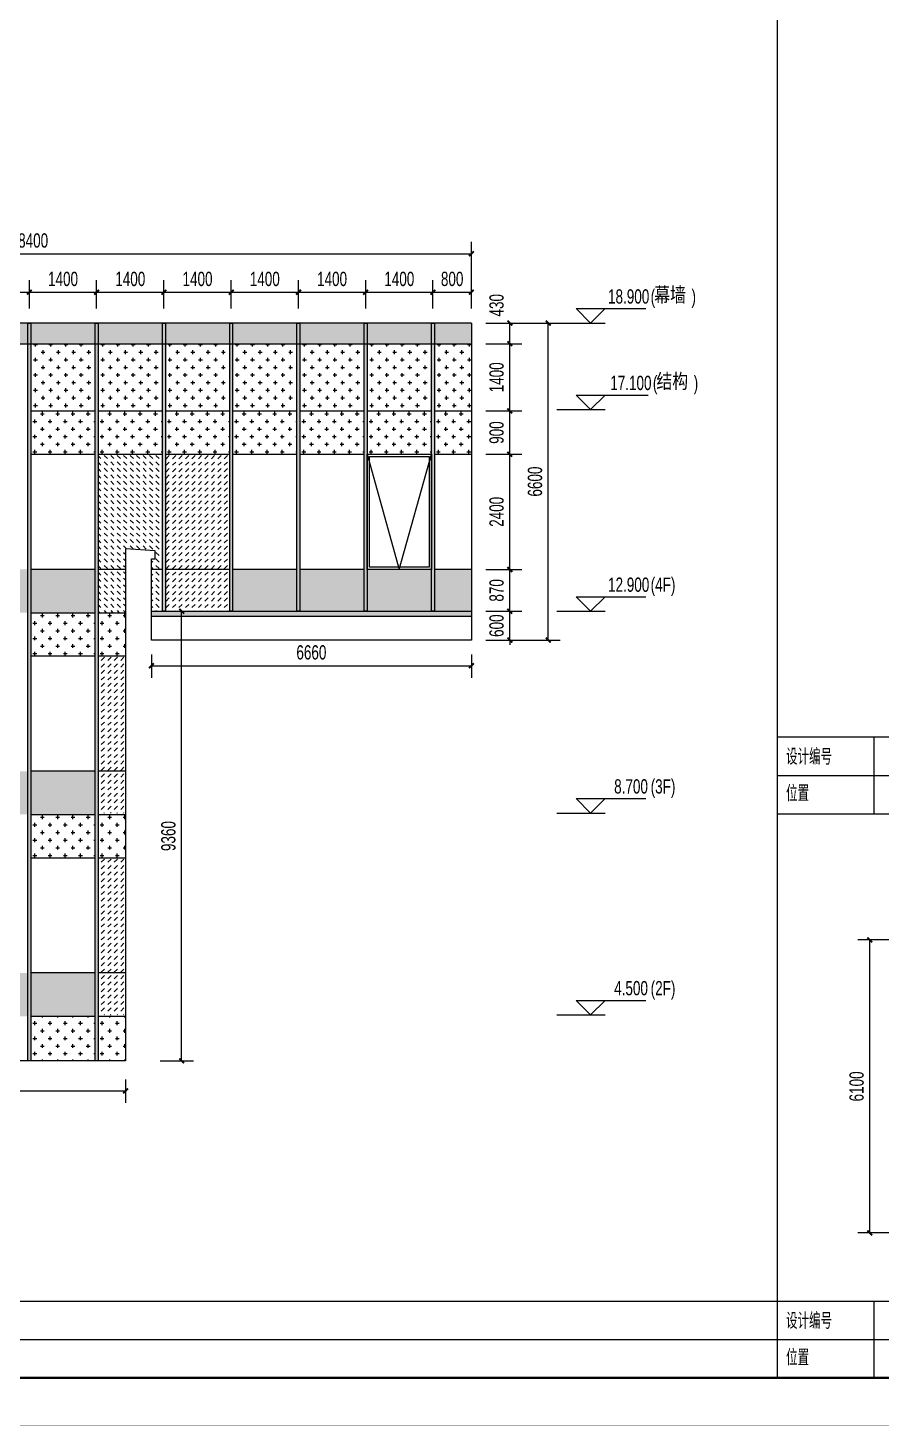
# Model space of a CAD drawing. Extents: x -3 to 440502, y -49243 to 59402.
# Drawn here: x 282907 to 300664, y -2 to 29103 of the extents above; entities that cross this region are included whole.
import ezdxf

# ---------------------------------------------------------------- set-up
doc = ezdxf.new("R2010")
doc.units = 0
doc.header["$LTSCALE"] = 1000
doc.header["$MEASUREMENT"] = 0
for name, color, linetype in [('01-标注_尺寸', 124, 'Continuous'), ('01-标注_标高', 200, 'Continuous'), ('02-TEXT_标注', 130, 'Continuous'), ('05-填充_156', 156, 'Continuous'), ('05-填充_18', 18, 'Continuous'), ('05-填充_天正', 26, 'Continuous'), ('A-0-图名图例', 2, 'Continuous'), ('A-C_窗', 140, 'Continuous'), ('D_铝板', 181, 'Continuous'), ('E-立面', 255, 'Continuous')]:
    doc.layers.add(name, color=color, linetype=linetype)
doc.styles.add('_TCH_DIM', font='ros.shx', dxfattribs={"bigfont": 'jd.shx'})
doc.styles.add('_TCH_DIM_T3', font='ros.shx', dxfattribs={"width": 0.705882, "bigfont": 'jd.shx'})
doc.styles.get("Standard").update_dxf_attribs({"font": 'gbenor.shx', "bigfont": 'gbcbig.shx'})
doc.dimstyles.new('_TCH_ARCH&&100', dxfattribs={"dimtxt": 297.5, "dimasz": 100, "dimexe": 250, "dimexo": 300, "dimgap": 126.25, "dimtad": 1, "dimdec": 0, "dimzin": 0, "dimdsep": 46, "dimtxsty": '_TCH_DIM_T3', "dimblk": 'ARCHTICK', "dimcen": 0.09, "dimclrt": 7, "dimazin": 2, "dimtfac": 1, "dimtdec": 0, "dimtix": 1, "dimtmove": 2, "dimatfit": 3, "dimfxl": 0, "dimtolj": 1, "dimtzin": 0, "dimarcsym": 0})

# ---------------------------------------------------------------- blocks, each defined once
blk = doc.blocks.new('图框-A1')
for points, const_width in [([(0, 0), (841, 0), (841, 594), (0, 594)], 0.05), ([(766, 584), (25, 584), (25, 10), (766, 10)], 0.5)]:
    blk.add_lwpolyline(points, close=True, dxfattribs=dict(const_width=const_width))
blk = doc.blocks.new('A$C2DDF4F07')
at = {"layer": 'A-C_窗'}
for points in [[(0, 2400), (1340, 2400), (1340, 0), (0, 0)], [(50, 2350), (1290, 2350), (1290, 50), (50, 50)]]:
    blk.add_lwpolyline(points, close=True, dxfattribs=at)
blk.add_lwpolyline([(0, 2400), (670, 0), (1340, 2400)], dxfattribs=at)
blk = doc.blocks.new('*U25')
at = {"layer": '05-填充_18'}
h = blk.add_hatch(color=256, dxfattribs=at)
h.dxf.hatch_style = 1
h.paths.add_polyline_path([(60, -15050), (0, -15050), (0, 310), (60, 310)])
blk.add_lwpolyline([(60, -15050), (0, -15050), (0, 310), (60, 310)], close=True)
blk = doc.blocks.new('*U40')
at = {"layer": '05-填充_18'}
h = blk.add_hatch(color=256, dxfattribs=at)
h.dxf.hatch_style = 1
h.paths.add_polyline_path([(60, -5690), (0, -5690), (0, 310), (60, 310)])
blk.add_lwpolyline([(60, -5690), (0, -5690), (0, 310), (60, 310)], close=True)
blk = doc.blocks.new('*U48')
at = {"layer": '05-填充_18'}
h = blk.add_hatch(color=256, dxfattribs=at)
h.dxf.hatch_style = 1
h.paths.add_polyline_path([(60, -5690), (0, -5690), (0, 310), (60, 310)])
blk.add_lwpolyline([(60, -5690), (0, -5690), (0, 310), (60, 310)], close=True)
blk = doc.blocks.new('*U47')
at = {"layer": '05-填充_18'}
h = blk.add_hatch(color=256, dxfattribs=at)
h.dxf.hatch_style = 1
h.paths.add_polyline_path([(60, -5690), (0, -5690), (0, 310), (60, 310)])
blk.add_lwpolyline([(60, -5690), (0, -5690), (0, 310), (60, 310)], close=True)
blk = doc.blocks.new('*U86')
for p, q in [((0, 1600), (28711, 1600)), ((0, 800), (28711, 800)), ((0, 0), (28711, 0))]:
    blk.add_line(p, q)
for points in [[(2000, 1600), (2000, 0)], [(4000, 1600), (4000, 0)]]:
    blk.add_lwpolyline(points)
for s, p in [('设计编号', (176, 1020)), ('位置', (176, 258))]:
    blk.add_text(s, height=332.8).set_placement(p)
blk = doc.blocks.new('*U87')
for p, q in [((0, 1600), (45389, 1600)), ((0, 800), (45389, 800)), ((0, 0), (45389, 0))]:
    blk.add_line(p, q)
blk.add_lwpolyline([(2000, 1600), (2000, 0)])
for s, p in [('设计编号', (176, 1020)), ('位置', (176, 258))]:
    blk.add_text(s, height=332.8).set_placement(p)
blk = doc.blocks.new('*U88')
for p, q in [((0, 1600), (21644, 1600)), ((0, 800), (21644, 800)), ((0, 0), (21644, 0))]:
    blk.add_line(p, q)
for points in [[(2000, 1600), (2000, 0)], [(4000, 1600), (4000, 0)]]:
    blk.add_lwpolyline(points)
for s, p in [('设计编号', (176, 1020)), ('位置', (176, 258))]:
    blk.add_text(s, height=332.8).set_placement(p)
blk = doc.blocks.new('_ArchTick')
at = {"color": 0, "linetype": 'ByBlock', "const_width": 0.4}
blk.add_lwpolyline([(-0.5, -0.5), (0.5, 0.5)], dxfattribs=at)
blk = doc.blocks.new('*D744')
at = {"layer": '01-标注_尺寸', "color": 0, "lineweight": -2, "transparency": 16777216}
for p, q in [((281537, 23260), (281537, 23852)), ((281537, 23602), (282937, 23602)), ((282937, 23260), (282937, 23852))]:
    blk.add_line(p, q, dxfattribs=at)
at = {"layer": 'Defpoints', "color": 0, "transparency": 16777216}
for p in [(282937, 23602), (281537, 22960), (282937, 22960)]:
    blk.add_point(p, dxfattribs=at)
at = {"layer": '01-标注_尺寸', "color": 0, "lineweight": -2, "transparency": 16777216, "xscale": 100, "yscale": 100, "zscale": 100, "rotation": 180}
blk.add_blockref('_ArchTick', (281537, 23602), dxfattribs=at)
at = {"layer": '01-标注_尺寸', "color": 0, "lineweight": -2, "transparency": 16777216, "xscale": 100, "yscale": 100, "zscale": 100}
blk.add_blockref('_ArchTick', (282937, 23602), dxfattribs=at)
at = {"layer": '01-标注_尺寸', "color": 7, "transparency": 16777216, "insert": (282237, 23877), "char_height": 297.5, "attachment_point": 5, "style": '_TCH_DIM_T3'}
blk.add_mtext('\\A1;1400', dxfattribs=at)
blk = doc.blocks.new('*D745')
at = {"layer": '01-标注_尺寸', "color": 0, "lineweight": -2, "transparency": 16777216}
for p, q in [((282937, 23260), (282937, 23852)), ((282937, 23602), (284337, 23602)), ((284337, 23260), (284337, 23852))]:
    blk.add_line(p, q, dxfattribs=at)
at = {"layer": 'Defpoints', "color": 0, "transparency": 16777216}
for p in [(284337, 23602), (282937, 22960), (284337, 22960)]:
    blk.add_point(p, dxfattribs=at)
at = {"layer": '01-标注_尺寸', "color": 0, "lineweight": -2, "transparency": 16777216, "xscale": 100, "yscale": 100, "zscale": 100, "rotation": 180}
blk.add_blockref('_ArchTick', (282937, 23602), dxfattribs=at)
at = {"layer": '01-标注_尺寸', "color": 0, "lineweight": -2, "transparency": 16777216, "xscale": 100, "yscale": 100, "zscale": 100}
blk.add_blockref('_ArchTick', (284337, 23602), dxfattribs=at)
at = {"layer": '01-标注_尺寸', "color": 7, "transparency": 16777216, "insert": (283637, 23877), "char_height": 297.5, "attachment_point": 5, "style": '_TCH_DIM_T3'}
blk.add_mtext('\\A1;1400', dxfattribs=at)
blk = doc.blocks.new('*D746')
at = {"layer": '01-标注_尺寸', "color": 0, "lineweight": -2, "transparency": 16777216}
for p, q in [((284337, 23260), (284337, 23852)), ((284337, 23602), (285737, 23602)), ((285737, 23260), (285737, 23852))]:
    blk.add_line(p, q, dxfattribs=at)
at = {"layer": 'Defpoints', "color": 0, "transparency": 16777216}
for p in [(285737, 23602), (284337, 22960), (285737, 22960)]:
    blk.add_point(p, dxfattribs=at)
at = {"layer": '01-标注_尺寸', "color": 0, "lineweight": -2, "transparency": 16777216, "xscale": 100, "yscale": 100, "zscale": 100, "rotation": 180}
blk.add_blockref('_ArchTick', (284337, 23602), dxfattribs=at)
at = {"layer": '01-标注_尺寸', "color": 0, "lineweight": -2, "transparency": 16777216, "xscale": 100, "yscale": 100, "zscale": 100}
blk.add_blockref('_ArchTick', (285737, 23602), dxfattribs=at)
at = {"layer": '01-标注_尺寸', "color": 7, "transparency": 16777216, "insert": (285037, 23877), "char_height": 297.5, "attachment_point": 5, "style": '_TCH_DIM_T3'}
blk.add_mtext('\\A1;1400', dxfattribs=at)
blk = doc.blocks.new('*D747')
at = {"layer": '01-标注_尺寸', "color": 0, "lineweight": -2, "transparency": 16777216}
for p, q in [((285737, 23260), (285737, 23852)), ((285737, 23602), (287137, 23602)), ((287137, 23260), (287137, 23852))]:
    blk.add_line(p, q, dxfattribs=at)
at = {"layer": 'Defpoints', "color": 0, "transparency": 16777216}
for p in [(287137, 23602), (285737, 22960), (287137, 22960)]:
    blk.add_point(p, dxfattribs=at)
at = {"layer": '01-标注_尺寸', "color": 0, "lineweight": -2, "transparency": 16777216, "xscale": 100, "yscale": 100, "zscale": 100, "rotation": 180}
blk.add_blockref('_ArchTick', (285737, 23602), dxfattribs=at)
at = {"layer": '01-标注_尺寸', "color": 0, "lineweight": -2, "transparency": 16777216, "xscale": 100, "yscale": 100, "zscale": 100}
blk.add_blockref('_ArchTick', (287137, 23602), dxfattribs=at)
at = {"layer": '01-标注_尺寸', "color": 7, "transparency": 16777216, "insert": (286437, 23877), "char_height": 297.5, "attachment_point": 5, "style": '_TCH_DIM_T3'}
blk.add_mtext('\\A1;1400', dxfattribs=at)
blk = doc.blocks.new('*D748')
at = {"layer": '01-标注_尺寸', "color": 0, "lineweight": -2, "transparency": 16777216}
for p, q in [((287137, 23260), (287137, 23852)), ((287137, 23602), (288537, 23602)), ((288537, 23260), (288537, 23852))]:
    blk.add_line(p, q, dxfattribs=at)
at = {"layer": 'Defpoints', "color": 0, "transparency": 16777216}
for p in [(288537, 23602), (287137, 22960), (288537, 22960)]:
    blk.add_point(p, dxfattribs=at)
at = {"layer": '01-标注_尺寸', "color": 0, "lineweight": -2, "transparency": 16777216, "xscale": 100, "yscale": 100, "zscale": 100, "rotation": 180}
blk.add_blockref('_ArchTick', (287137, 23602), dxfattribs=at)
at = {"layer": '01-标注_尺寸', "color": 0, "lineweight": -2, "transparency": 16777216, "xscale": 100, "yscale": 100, "zscale": 100}
blk.add_blockref('_ArchTick', (288537, 23602), dxfattribs=at)
at = {"layer": '01-标注_尺寸', "color": 7, "transparency": 16777216, "insert": (287837, 23877), "char_height": 297.5, "attachment_point": 5, "style": '_TCH_DIM_T3'}
blk.add_mtext('\\A1;1400', dxfattribs=at)
blk = doc.blocks.new('*D749')
at = {"layer": '01-标注_尺寸', "color": 0, "lineweight": -2, "transparency": 16777216}
for p, q in [((288537, 23260), (288537, 23852)), ((288537, 23602), (289937, 23602)), ((289937, 23260), (289937, 23852))]:
    blk.add_line(p, q, dxfattribs=at)
at = {"layer": 'Defpoints', "color": 0, "transparency": 16777216}
for p in [(289937, 23602), (288537, 22960), (289937, 22960)]:
    blk.add_point(p, dxfattribs=at)
at = {"layer": '01-标注_尺寸', "color": 0, "lineweight": -2, "transparency": 16777216, "xscale": 100, "yscale": 100, "zscale": 100, "rotation": 180}
blk.add_blockref('_ArchTick', (288537, 23602), dxfattribs=at)
at = {"layer": '01-标注_尺寸', "color": 0, "lineweight": -2, "transparency": 16777216, "xscale": 100, "yscale": 100, "zscale": 100}
blk.add_blockref('_ArchTick', (289937, 23602), dxfattribs=at)
at = {"layer": '01-标注_尺寸', "color": 7, "transparency": 16777216, "insert": (289237, 23877), "char_height": 297.5, "attachment_point": 5, "style": '_TCH_DIM_T3'}
blk.add_mtext('\\A1;1400', dxfattribs=at)
blk = doc.blocks.new('*D750')
at = {"layer": '01-标注_尺寸', "color": 0, "lineweight": -2, "transparency": 16777216}
for p, q in [((289937, 23260), (289937, 23852)), ((289937, 23602), (291337, 23602)), ((291337, 23260), (291337, 23852))]:
    blk.add_line(p, q, dxfattribs=at)
at = {"layer": 'Defpoints', "color": 0, "transparency": 16777216}
for p in [(291337, 23602), (289937, 22960), (291337, 22960)]:
    blk.add_point(p, dxfattribs=at)
at = {"layer": '01-标注_尺寸', "color": 0, "lineweight": -2, "transparency": 16777216, "xscale": 100, "yscale": 100, "zscale": 100, "rotation": 180}
blk.add_blockref('_ArchTick', (289937, 23602), dxfattribs=at)
at = {"layer": '01-标注_尺寸', "color": 0, "lineweight": -2, "transparency": 16777216, "xscale": 100, "yscale": 100, "zscale": 100}
blk.add_blockref('_ArchTick', (291337, 23602), dxfattribs=at)
at = {"layer": '01-标注_尺寸', "color": 7, "transparency": 16777216, "insert": (290637, 23877), "char_height": 297.5, "attachment_point": 5, "style": '_TCH_DIM_T3'}
blk.add_mtext('\\A1;1400', dxfattribs=at)
blk = doc.blocks.new('*D751')
at = {"layer": '01-标注_尺寸', "color": 0, "lineweight": -2, "transparency": 16777216}
for p, q in [((291337, 23260), (291337, 23852)), ((291337, 23602), (292137, 23602)), ((292137, 23260), (292137, 23852))]:
    blk.add_line(p, q, dxfattribs=at)
at = {"layer": 'Defpoints', "color": 0, "transparency": 16777216}
for p in [(292137, 23602), (291337, 22960), (292137, 22960)]:
    blk.add_point(p, dxfattribs=at)
at = {"layer": '01-标注_尺寸', "color": 0, "lineweight": -2, "transparency": 16777216, "xscale": 100, "yscale": 100, "zscale": 100, "rotation": 180}
blk.add_blockref('_ArchTick', (291337, 23602), dxfattribs=at)
at = {"layer": '01-标注_尺寸', "color": 0, "lineweight": -2, "transparency": 16777216, "xscale": 100, "yscale": 100, "zscale": 100}
blk.add_blockref('_ArchTick', (292137, 23602), dxfattribs=at)
at = {"layer": '01-标注_尺寸', "color": 7, "transparency": 16777216, "insert": (291737, 23877), "char_height": 297.5, "attachment_point": 5, "style": '_TCH_DIM_T3'}
blk.add_mtext('\\A1;800', dxfattribs=at)
blk = doc.blocks.new('*D752')
at = {"layer": '01-标注_尺寸', "color": 0, "lineweight": -2, "transparency": 16777216}
for p, q in [((273737, 23285), (273737, 24652)), ((292137, 23285), (292137, 24652)), ((273737, 24402), (292137, 24402))]:
    blk.add_line(p, q, dxfattribs=at)
at = {"layer": 'Defpoints', "color": 0, "transparency": 16777216}
for p in [(292137, 24402), (273737, 22985), (292137, 22985)]:
    blk.add_point(p, dxfattribs=at)
at = {"layer": '01-标注_尺寸', "color": 0, "lineweight": -2, "transparency": 16777216, "xscale": 100, "yscale": 100, "zscale": 100, "rotation": 180}
blk.add_blockref('_ArchTick', (273737, 24402), dxfattribs=at)
at = {"layer": '01-标注_尺寸', "color": 0, "lineweight": -2, "transparency": 16777216, "xscale": 100, "yscale": 100, "zscale": 100}
blk.add_blockref('_ArchTick', (292137, 24402), dxfattribs=at)
at = {"layer": '01-标注_尺寸', "color": 7, "transparency": 16777216, "insert": (282937, 24677), "char_height": 297.5, "attachment_point": 5, "style": '_TCH_DIM_T3'}
blk.add_mtext('\\A1;18400', dxfattribs=at)
blk = doc.blocks.new('*D753')
at = {"layer": '01-标注_尺寸', "color": 0, "lineweight": -2, "transparency": 16777216}
for p, q in [((285657, 16960), (286356, 16960)), ((286106, 7600), (286106, 16960)), ((285657, 7600), (286356, 7600))]:
    blk.add_line(p, q, dxfattribs=at)
at = {"layer": 'Defpoints', "color": 0, "transparency": 16777216}
for p in [(285357, 16960), (286106, 16960), (285357, 7600)]:
    blk.add_point(p, dxfattribs=at)
at = {"layer": '01-标注_尺寸', "color": 0, "lineweight": -2, "transparency": 16777216, "xscale": 100, "yscale": 100, "zscale": 100}
for p, rotation in [((286106, 16960), 90), ((286106, 7600), 270)]:
    blk.add_blockref('_ArchTick', p, dxfattribs=dict(at, rotation=rotation))
at = {"layer": '01-标注_尺寸', "color": 7, "transparency": 16777216, "insert": (285831, 12280), "char_height": 297.5, "attachment_point": 5, "rotation": 90, "style": '_TCH_DIM_T3'}
blk.add_mtext('\\A1;9360', dxfattribs=at)
blk = doc.blocks.new('*D754')
at = {"layer": '01-标注_尺寸', "color": 0, "lineweight": -2, "transparency": 16777216}
for p, q in [((285477, 16060), (285477, 15577)), ((292137, 16060), (292137, 15577)), ((285477, 15827), (292137, 15827))]:
    blk.add_line(p, q, dxfattribs=at)
at = {"layer": 'Defpoints', "color": 0, "transparency": 16777216}
for p in [(285477, 16360), (292137, 16360), (292137, 15827)]:
    blk.add_point(p, dxfattribs=at)
at = {"layer": '01-标注_尺寸', "color": 0, "lineweight": -2, "transparency": 16777216, "xscale": 100, "yscale": 100, "zscale": 100, "rotation": 180}
blk.add_blockref('_ArchTick', (285477, 15827), dxfattribs=at)
at = {"layer": '01-标注_尺寸', "color": 0, "lineweight": -2, "transparency": 16777216, "xscale": 100, "yscale": 100, "zscale": 100}
blk.add_blockref('_ArchTick', (292137, 15827), dxfattribs=at)
at = {"layer": '01-标注_尺寸', "color": 7, "transparency": 16777216, "insert": (288807, 16102), "char_height": 297.5, "attachment_point": 5, "style": '_TCH_DIM_T3'}
blk.add_mtext('\\A1;6660', dxfattribs=at)
blk = doc.blocks.new('*D755')
at = {"layer": '01-标注_尺寸', "color": 0, "lineweight": -2, "transparency": 16777216}
for p, q in [((292437, 22960), (293187, 22960)), ((292937, 22530), (292937, 22960)), ((292437, 22530), (293187, 22530))]:
    blk.add_line(p, q, dxfattribs=at)
at = {"layer": 'Defpoints', "color": 0, "transparency": 16777216}
for p in [(292137, 22960), (292937, 22960), (292137, 22530)]:
    blk.add_point(p, dxfattribs=at)
at = {"layer": '01-标注_尺寸', "color": 0, "lineweight": -2, "transparency": 16777216, "xscale": 100, "yscale": 100, "zscale": 100}
for p, rotation in [((292937, 22960), 90), ((292937, 22530), 270)]:
    blk.add_blockref('_ArchTick', p, dxfattribs=dict(at, rotation=rotation))
at = {"layer": '01-标注_尺寸', "color": 7, "transparency": 16777216, "insert": (292662, 23330), "char_height": 297.5, "attachment_point": 5, "rotation": 90, "style": '_TCH_DIM_T3'}
blk.add_mtext('\\A1;430', dxfattribs=at)
blk = doc.blocks.new('*D756')
at = {"layer": '01-标注_尺寸', "color": 0, "lineweight": -2, "transparency": 16777216}
for p, q in [((292437, 22530), (293187, 22530)), ((292937, 21130), (292937, 22530)), ((292437, 21130), (293187, 21130))]:
    blk.add_line(p, q, dxfattribs=at)
at = {"layer": 'Defpoints', "color": 0, "transparency": 16777216}
for p in [(292137, 22530), (292937, 22530), (292137, 21130)]:
    blk.add_point(p, dxfattribs=at)
at = {"layer": '01-标注_尺寸', "color": 0, "lineweight": -2, "transparency": 16777216, "xscale": 100, "yscale": 100, "zscale": 100}
for p, rotation in [((292937, 22530), 90), ((292937, 21130), 270)]:
    blk.add_blockref('_ArchTick', p, dxfattribs=dict(at, rotation=rotation))
at = {"layer": '01-标注_尺寸', "color": 7, "transparency": 16777216, "insert": (292662, 21830), "char_height": 297.5, "attachment_point": 5, "rotation": 90, "style": '_TCH_DIM_T3'}
blk.add_mtext('\\A1;1400', dxfattribs=at)
blk = doc.blocks.new('*D757')
at = {"layer": '01-标注_尺寸', "color": 0, "lineweight": -2, "transparency": 16777216}
for p, q in [((292437, 21130), (293187, 21130)), ((292937, 20230), (292937, 21130)), ((292437, 20230), (293187, 20230))]:
    blk.add_line(p, q, dxfattribs=at)
at = {"layer": 'Defpoints', "color": 0, "transparency": 16777216}
for p in [(292137, 21130), (292937, 21130), (292137, 20230)]:
    blk.add_point(p, dxfattribs=at)
at = {"layer": '01-标注_尺寸', "color": 0, "lineweight": -2, "transparency": 16777216, "xscale": 100, "yscale": 100, "zscale": 100}
for p, rotation in [((292937, 21130), 90), ((292937, 20230), 270)]:
    blk.add_blockref('_ArchTick', p, dxfattribs=dict(at, rotation=rotation))
at = {"layer": '01-标注_尺寸', "color": 7, "transparency": 16777216, "insert": (292662, 20680), "char_height": 297.5, "attachment_point": 5, "rotation": 90, "style": '_TCH_DIM_T3'}
blk.add_mtext('\\A1;900', dxfattribs=at)
blk = doc.blocks.new('*D758')
at = {"layer": '01-标注_尺寸', "color": 0, "lineweight": -2, "transparency": 16777216}
for p, q in [((292437, 20230), (293187, 20230)), ((292937, 17830), (292937, 20230)), ((292437, 17830), (293187, 17830))]:
    blk.add_line(p, q, dxfattribs=at)
at = {"layer": 'Defpoints', "color": 0, "transparency": 16777216}
for p in [(292137, 20230), (292937, 20230), (292137, 17830)]:
    blk.add_point(p, dxfattribs=at)
at = {"layer": '01-标注_尺寸', "color": 0, "lineweight": -2, "transparency": 16777216, "xscale": 100, "yscale": 100, "zscale": 100}
for p, rotation in [((292937, 20230), 90), ((292937, 17830), 270)]:
    blk.add_blockref('_ArchTick', p, dxfattribs=dict(at, rotation=rotation))
at = {"layer": '01-标注_尺寸', "color": 7, "transparency": 16777216, "insert": (292662, 19030), "char_height": 297.5, "attachment_point": 5, "rotation": 90, "style": '_TCH_DIM_T3'}
blk.add_mtext('\\A1;2400', dxfattribs=at)
blk = doc.blocks.new('*D759')
at = {"layer": '01-标注_尺寸', "color": 0, "lineweight": -2, "transparency": 16777216}
for p, q in [((292437, 17830), (293187, 17830)), ((292937, 16960), (292937, 17830)), ((292437, 16960), (293187, 16960))]:
    blk.add_line(p, q, dxfattribs=at)
at = {"layer": 'Defpoints', "color": 0, "transparency": 16777216}
for p in [(292137, 17830), (292937, 17830), (292137, 16960)]:
    blk.add_point(p, dxfattribs=at)
at = {"layer": '01-标注_尺寸', "color": 0, "lineweight": -2, "transparency": 16777216, "xscale": 100, "yscale": 100, "zscale": 100}
for p, rotation in [((292937, 17830), 90), ((292937, 16960), 270)]:
    blk.add_blockref('_ArchTick', p, dxfattribs=dict(at, rotation=rotation))
at = {"layer": '01-标注_尺寸', "color": 7, "transparency": 16777216, "insert": (292662, 17395), "char_height": 297.5, "attachment_point": 5, "rotation": 90, "style": '_TCH_DIM_T3'}
blk.add_mtext('\\A1;870', dxfattribs=at)
blk = doc.blocks.new('*D760')
at = {"layer": '01-标注_尺寸', "color": 0, "lineweight": -2, "transparency": 16777216}
for p, q in [((292437, 16960), (293187, 16960)), ((292937, 16960), (292937, 17060)), ((292937, 16360), (292937, 16960)), ((292437, 16360), (293187, 16360)), ((292937, 16360), (292937, 16260))]:
    blk.add_line(p, q, dxfattribs=at)
at = {"layer": 'Defpoints', "color": 0, "transparency": 16777216}
for p in [(292137, 16960), (292937, 16960), (292137, 16360)]:
    blk.add_point(p, dxfattribs=at)
at = {"layer": '01-标注_尺寸', "color": 0, "lineweight": -2, "transparency": 16777216, "xscale": 100, "yscale": 100, "zscale": 100}
for p, rotation in [((292937, 16960), 270), ((292937, 16360), 90)]:
    blk.add_blockref('_ArchTick', p, dxfattribs=dict(at, rotation=rotation))
at = {"layer": '01-标注_尺寸', "color": 7, "transparency": 16777216, "insert": (292662, 16660), "char_height": 297.5, "attachment_point": 5, "rotation": 90, "style": '_TCH_DIM_T3'}
blk.add_mtext('\\A1;600', dxfattribs=at)
blk = doc.blocks.new('*D761')
at = {"layer": '01-标注_尺寸', "color": 0, "lineweight": -2, "transparency": 16777216}
for p, q in [((292438, 22960), (293987, 22960)), ((293737, 16360), (293737, 22960)), ((292438, 16360), (293987, 16360))]:
    blk.add_line(p, q, dxfattribs=at)
at = {"layer": 'Defpoints', "color": 0, "transparency": 16777216}
for p in [(292138, 22960), (293737, 22960), (292138, 16360)]:
    blk.add_point(p, dxfattribs=at)
at = {"layer": '01-标注_尺寸', "color": 0, "lineweight": -2, "transparency": 16777216, "xscale": 100, "yscale": 100, "zscale": 100}
for p, rotation in [((293737, 22960), 90), ((293737, 16360), 270)]:
    blk.add_blockref('_ArchTick', p, dxfattribs=dict(at, rotation=rotation))
at = {"layer": '01-标注_尺寸', "color": 7, "transparency": 16777216, "insert": (293462, 19660), "char_height": 297.5, "attachment_point": 5, "rotation": 90, "style": '_TCH_DIM_T3'}
blk.add_mtext('\\A1;6600', dxfattribs=at)
blk = doc.blocks.new('*D810')
at = {"layer": '01-标注_尺寸', "color": 0, "lineweight": -2, "transparency": 16777216}
for p, q in [((301634, 10118), (300181, 10118)), ((300431, 4018), (300431, 10118)), ((301634, 4018), (300181, 4018))]:
    blk.add_line(p, q, dxfattribs=at)
at = {"layer": 'Defpoints', "color": 0, "transparency": 16777216}
for p in [(300431, 10118), (301934, 10118), (301934, 4018)]:
    blk.add_point(p, dxfattribs=at)
at = {"layer": '01-标注_尺寸', "color": 0, "lineweight": -2, "transparency": 16777216, "xscale": 100, "yscale": 100, "zscale": 100}
for p, rotation in [((300431, 10118), 90), ((300431, 4018), 270)]:
    blk.add_blockref('_ArchTick', p, dxfattribs=dict(at, rotation=rotation))
at = {"layer": '01-标注_尺寸', "color": 7, "transparency": 16777216, "insert": (300156, 7068), "char_height": 297.5, "attachment_point": 5, "rotation": 90, "style": '_TCH_DIM_T3'}
blk.add_mtext('\\A1;6100', dxfattribs=at)
blk = doc.blocks.new('*D1075')
at = {"layer": '01-标注_尺寸', "color": 0, "lineweight": -2, "transparency": 16777216}
for p, q in [((273737, 7215), (273737, 6724)), ((284937, 7215), (284937, 6724)), ((273737, 6974), (284937, 6974))]:
    blk.add_line(p, q, dxfattribs=at)
at = {"layer": 'Defpoints', "color": 0, "transparency": 16777216}
for p in [(273737, 7515), (284937, 7515), (284937, 6974)]:
    blk.add_point(p, dxfattribs=at)
at = {"layer": '01-标注_尺寸', "color": 0, "lineweight": -2, "transparency": 16777216, "xscale": 100, "yscale": 100, "zscale": 100, "rotation": 180}
blk.add_blockref('_ArchTick', (273737, 6974), dxfattribs=at)
at = {"layer": '01-标注_尺寸', "color": 0, "lineweight": -2, "transparency": 16777216, "xscale": 100, "yscale": 100, "zscale": 100}
blk.add_blockref('_ArchTick', (284937, 6974), dxfattribs=at)
at = {"layer": '01-标注_尺寸', "color": 7, "transparency": 16777216, "insert": (279337, 7249), "char_height": 297.5, "attachment_point": 5, "style": '_TCH_DIM_T3'}
blk.add_mtext('\\A1;11200', dxfattribs=at)

msp = doc.modelspace()

# ---------------------------------------------------------------- hatches: boundary and pattern name
at = {"layer": '05-填充_156'}
h = msp.add_hatch(dxfattribs=at)
h.set_pattern_fill('CROSS', color=136, scale=100, angle=-90)
h.set_pattern_definition([(360, (260004.6, -190052.35), (158.75, 158.75), [79.375, -238.125]), (90, (260044.28, -190092.04), (-158.75, 158.75), [79.375, -238.125])])
h.paths.add_polyline_path([(284307.3, 22530), (282967.3, 22530), (282967.3, 21160), (284307.3, 21160)])
h = msp.add_hatch(dxfattribs=at)
h.set_pattern_fill('CROSS', color=136, scale=100, angle=-90)
h.set_pattern_definition([(360, (261404.6, -190052.35), (158.75, 158.75), [79.375, -238.125]), (90, (261444.28, -190092.04), (-158.75, 158.75), [79.375, -238.125])])
h.paths.add_polyline_path([(285707.3, 22530), (284367.3, 22530), (284367.3, 21160), (285707.3, 21160)])
h = msp.add_hatch(dxfattribs=at)
h.set_pattern_fill('CROSS', color=136, scale=100, angle=-90)
h.set_pattern_definition([(360, (262804.6, -190052.35), (158.75, 158.75), [79.375, -238.125]), (90, (262844.28, -190092.04), (-158.75, 158.75), [79.375, -238.125])])
h.paths.add_polyline_path([(287107.3, 22530), (285767.3, 22530), (285767.3, 21160), (287107.3, 21160)])
h = msp.add_hatch(dxfattribs=at)
h.set_pattern_fill('CROSS', color=136, scale=100, angle=-90)
h.set_pattern_definition([(360, (264204.6, -190052.35), (158.75, 158.75), [79.375, -238.125]), (90, (264244.28, -190092.04), (-158.75, 158.75), [79.375, -238.125])])
h.paths.add_polyline_path([(288507.3, 22530), (287167.3, 22530), (287167.3, 21160), (288507.3, 21160)])
h = msp.add_hatch(dxfattribs=at)
h.set_pattern_fill('CROSS', color=136, scale=100, angle=-90)
h.set_pattern_definition([(360, (265604.6, -190052.35), (158.75, 158.75), [79.375, -238.125]), (90, (265644.28, -190092.04), (-158.75, 158.75), [79.375, -238.125])])
h.paths.add_polyline_path([(289907.3, 22530), (288567.3, 22530), (288567.3, 21160), (289907.3, 21160)])
h = msp.add_hatch(dxfattribs=at)
h.set_pattern_fill('CROSS', color=136, scale=100, angle=-90)
h.set_pattern_definition([(360, (267004.6, -190052.35), (158.75, 158.75), [79.375, -238.125]), (90, (267044.28, -190092.04), (-158.75, 158.75), [79.375, -238.125])])
h.paths.add_polyline_path([(291307.3, 22530), (289967.3, 22530), (289967.3, 21160), (291307.3, 21160)])
h = msp.add_hatch(dxfattribs=at)
h.set_pattern_fill('CROSS', color=136, scale=100, angle=-90)
h.set_pattern_definition([(360, (268404.6, -190052.35), (158.75, 158.75), [79.375, -238.125]), (90, (268444.28, -190092.04), (-158.75, 158.75), [79.375, -238.125])])
h.paths.add_polyline_path([(292137.3, 22530), (291367.3, 22530), (291367.3, 21160), (292137.3, 21160)])
h = msp.add_hatch(dxfattribs=at)
h.set_pattern_fill('CROSS', color=136, scale=100, angle=-90)
h.set_pattern_definition([(360, (268404.6, -181652.35), (158.75, 158.75), [79.375, -238.125]), (90, (268444.28, -181692.04), (-158.75, 158.75), [79.375, -238.125])])
h.paths.add_polyline_path([(284307.3, 21130), (282967.3, 21130), (282967.3, 20230), (284307.3, 20230)])
h = msp.add_hatch(dxfattribs=at)
h.set_pattern_fill('CROSS', color=136, scale=100, angle=-90)
h.set_pattern_definition([(360, (269804.6, -181652.35), (158.75, 158.75), [79.375, -238.125]), (90, (269844.28, -181692.04), (-158.75, 158.75), [79.375, -238.125])])
h.paths.add_polyline_path([(285707.3, 21130), (284367.3, 21130), (284367.3, 20230), (285707.3, 20230)])
h = msp.add_hatch(dxfattribs=at)
h.set_pattern_fill('CROSS', color=136, scale=100, angle=-90)
h.set_pattern_definition([(360, (271204.6, -181652.35), (158.75, 158.75), [79.375, -238.125]), (90, (271244.28, -181692.04), (-158.75, 158.75), [79.375, -238.125])])
h.paths.add_polyline_path([(287107.3, 21130), (285767.3, 21130), (285767.3, 20230), (287107.3, 20230)])
h = msp.add_hatch(dxfattribs=at)
h.set_pattern_fill('CROSS', color=136, scale=100, angle=-90)
h.set_pattern_definition([(360, (272604.6, -181652.35), (158.75, 158.75), [79.375, -238.125]), (90, (272644.28, -181692.04), (-158.75, 158.75), [79.375, -238.125])])
h.paths.add_polyline_path([(288507.3, 21130), (287167.3, 21130), (287167.3, 20230), (288507.3, 20230)])
h = msp.add_hatch(dxfattribs=at)
h.set_pattern_fill('CROSS', color=136, scale=100, angle=-90)
h.set_pattern_definition([(360, (274004.6, -181652.35), (158.75, 158.75), [79.375, -238.125]), (90, (274044.28, -181692.04), (-158.75, 158.75), [79.375, -238.125])])
h.paths.add_polyline_path([(289907.3, 21130), (288567.3, 21130), (288567.3, 20230), (289907.3, 20230)])
h = msp.add_hatch(dxfattribs=at)
h.set_pattern_fill('CROSS', color=136, scale=100, angle=-90)
h.set_pattern_definition([(360, (275404.6, -181652.35), (158.75, 158.75), [79.375, -238.125]), (90, (275444.28, -181692.04), (-158.75, 158.75), [79.375, -238.125])])
h.paths.add_polyline_path([(291307.3, 21130), (289967.3, 21130), (289967.3, 20230), (291307.3, 20230)])
h = msp.add_hatch(dxfattribs=at)
h.set_pattern_fill('CROSS', color=136, scale=100, angle=-90)
h.set_pattern_definition([(360, (276804.6, -181652.35), (158.75, 158.75), [79.375, -238.125]), (90, (276844.28, -181692.04), (-158.75, 158.75), [79.375, -238.125])])
h.paths.add_polyline_path([(292137.3, 21130), (291367.3, 21130), (291367.3, 20230), (292137.3, 20230)])
h = msp.add_hatch(dxfattribs=at)
h.set_pattern_fill('DASH', color=256, scale=100, angle=-45)
h.set_pattern_definition([(315, (0, 0), (134.703842, -3e-14), [95.25, -95.25])])
h.paths.add_polyline_path([(284367.3, 16930), (284937.3, 16930), (284937.3, 18260), (285557.3, 18220), (285557.3, 18050), (285477.3, 18050), (285477.3, 16960), (285707.3, 16960), (285707.3, 20230), (284367.3, 20230)])
h = msp.add_hatch(dxfattribs=at)
h.set_pattern_fill('DASH', color=256, scale=100, angle=-45)
h.set_pattern_definition([(45, (268404.595, -181652.35), (4e-14, 134.70384), [95.25, -95.25])])
h.paths.add_polyline_path([(287107.3, 20230), (285767.3, 20230), (285767.3, 16960), (287107.3, 16960)])
h = msp.add_hatch(dxfattribs=at)
h.set_pattern_fill('CROSS', color=136, scale=100, angle=-90)
h.set_pattern_definition([(360, (268404.6, -185852.35), (158.75, 158.75), [79.375, -238.125]), (90, (268444.28, -185892.04), (-158.75, 158.75), [79.375, -238.125])])
h.paths.add_polyline_path([(284307.3, 16930), (282967.3, 16930), (282967.3, 16030), (284307.3, 16030)])
h = msp.add_hatch(dxfattribs=at)
h.set_pattern_fill('CROSS', color=136, scale=100, angle=-90)
h.set_pattern_definition([(360, (269804.6, -185852.35), (158.75, 158.75), [79.375, -238.125]), (90, (269844.28, -185892.04), (-158.75, 158.75), [79.375, -238.125])])
h.paths.add_polyline_path([(284937.3, 16930), (284367.3, 16930), (284367.3, 16030), (284937.3, 16030)])
h = msp.add_hatch(dxfattribs=at)
h.set_pattern_fill('DASH', color=256, scale=100, angle=-45)
h.set_pattern_definition([(45, (268404.595, -185852.35), (4e-14, 134.70384), [95.25, -95.25])])
h.paths.add_polyline_path([(284937.3, 16030), (284367.3, 16030), (284367.3, 12760), (284937.3, 12760)])
h = msp.add_hatch(dxfattribs=at)
h.set_pattern_fill('CROSS', color=136, scale=100, angle=-90)
h.set_pattern_definition([(360, (268404.6, -190052.35), (158.75, 158.75), [79.375, -238.125]), (90, (268444.28, -190092.04), (-158.75, 158.75), [79.375, -238.125])])
h.paths.add_polyline_path([(284307.3, 12730), (282967.3, 12730), (282967.3, 11830), (284307.3, 11830)])
h = msp.add_hatch(dxfattribs=at)
h.set_pattern_fill('CROSS', color=136, scale=100, angle=-90)
h.set_pattern_definition([(360, (269804.6, -190052.35), (158.75, 158.75), [79.375, -238.125]), (90, (269844.28, -190092.04), (-158.75, 158.75), [79.375, -238.125])])
h.paths.add_polyline_path([(284937.3, 12730), (284367.3, 12730), (284367.3, 11830), (284937.3, 11830)])
h = msp.add_hatch(dxfattribs=at)
h.set_pattern_fill('DASH', color=256, scale=100, angle=-45)
h.set_pattern_definition([(45, (268404.595, -190052.35), (4e-14, 134.70384), [95.25, -95.25])])
h.paths.add_polyline_path([(284937.3, 11830), (284367.3, 11830), (284367.3, 8560), (284937.3, 8560)])
h = msp.add_hatch(dxfattribs=at)
h.set_pattern_fill('CROSS', color=136, scale=100, angle=-90)
h.set_pattern_definition([(360, (268404.6, -190052.35), (158.75, 158.75), [79.375, -238.125]), (90, (268444.28, -190092.04), (-158.75, 158.75), [79.375, -238.125])])
h.paths.add_polyline_path([(284307.3, 8530), (282967.3, 8530), (282967.3, 7600), (284307.3, 7600)])
h = msp.add_hatch(dxfattribs=at)
h.set_pattern_fill('CROSS', color=136, scale=100, angle=-90)
h.set_pattern_definition([(360, (269804.6, -190052.35), (158.75, 158.75), [79.375, -238.125]), (90, (269844.28, -190092.04), (-158.75, 158.75), [79.375, -238.125])])
h.paths.add_polyline_path([(284937.3, 8530), (284367.3, 8530), (284367.3, 7600), (284937.3, 7600)])
at = {"layer": '05-填充_18'}
h = msp.add_hatch(color=256, dxfattribs=at)
h.dxf.hatch_style = 1
h.paths.add_polyline_path([(292137.3, 22530), (292137.3, 22960), (273737.3, 22960), (273737.3, 22530)])
h = msp.add_hatch(color=256, dxfattribs=at)
h.dxf.hatch_style = 1
h.paths.add_polyline_path([(285477.3, 16860), (292137.3, 16860), (292137.3, 16960), (285477.3, 16960)])
at = {"layer": '05-填充_天正'}
h = msp.add_hatch(dxfattribs=at)
h.set_pattern_fill('AR-CONC', color=256, scale=200)
h.set_pattern_definition([(50, (0, 0), (364.36934, -31.87817), [38.1, -419.1]), (355, (0, 0), (-70.48565, 382.1133), [30.48, -335.28]), (100.451, (30.36, -2.66), (293.885, 350.23338), [32.38, -356.18]), (46.1842, (0, 101.6), (542.1581, -84.08466), [57.15, -628.65]), (96.6356, (45.2, 94.6), (474.8085, 494.8511), [48.57, -534.27]), (351.184, (0, 101.6), (474.8092, 494.8502), [45.72, -502.92]), (21, (50.8, 76.2), (303.22976, -204.53104), [38.1, -419.1]), (326, (50.8, 76.2), (123.60406, 368.37593), [30.48, -335.28]), (71.4514, (76.07, 59.16), (426.833, 163.8457), [32.38, -356.18]), (37.5, (0, 0), (6.177207, 169.11008), [0, -331.216, 0, -340.36, 0, -336.55]), (7.5, (0, 0), (133.63933, 200.36115), [0, -194.056, 0, -323.596, 0, -128.27]), (327.5, (-113.28, 0), (271.18119, -11.45749), [0, -127, 0, -396.24, 0, -525.78]), (317.5, (-164.08, 0), (296.25836, 50.85298), [0, -165.1, 0, -263.144, 0, -373.38])])
h.paths.add_polyline_path([(291367.3, 17830), (292137.3, 17830), (292137.3, 16960), (291367.3, 16960)])
h.paths.add_polyline_path([(289967.3, 16960), (291307.3, 16960), (291307.3, 17830), (289967.3, 17830)])
h.paths.add_polyline_path([(288567.3, 16960), (289907.3, 16960), (289907.3, 17830), (288567.3, 17830)])
h.paths.add_polyline_path([(287167.3, 16960), (288507.3, 16960), (288507.3, 17830), (287167.3, 17830)])
h.paths.add_polyline_path([(282967.3, 9430), (284307.3, 9430), (284307.3, 8530), (282967.3, 8530)])
h.paths.add_polyline_path([(281567.3, 8530), (282907.3, 8530), (282907.3, 9430), (281567.3, 9430)])
h.paths.add_polyline_path([(280167.3, 9430), (281507.3, 9430), (281507.3, 8530), (280167.3, 8530)])
h.paths.add_polyline_path([(278767.3, 8530), (280107.3, 8530), (280107.3, 9430), (278767.3, 9430)])
h.paths.add_polyline_path([(274567.3, 9430), (275907.3, 9430), (275907.3, 8530), (274567.3, 8530)])
h.paths.add_polyline_path([(273737.3, 8530), (274507.3, 8530), (274507.3, 9430), (273737.3, 9430)])
h.paths.add_polyline_path([(282967.3, 13630), (284307.3, 13630), (284307.3, 12730), (282967.3, 12730)])
h.paths.add_polyline_path([(281567.3, 12730), (282907.3, 12730), (282907.3, 13630), (281567.3, 13630)])
h.paths.add_polyline_path([(280167.3, 13630), (281507.3, 13630), (281507.3, 12730), (280167.3, 12730)])
h.paths.add_polyline_path([(278767.3, 12730), (280107.3, 12730), (280107.3, 13630), (278767.3, 13630)])
h.paths.add_polyline_path([(274567.3, 13630), (275907.3, 13630), (275907.3, 12730), (274567.3, 12730)])
h.paths.add_polyline_path([(273737.3, 12730), (274507.3, 12730), (274507.3, 13630), (273737.3, 13630)])
h.paths.add_polyline_path([(282967.3, 17830), (284307.3, 17830), (284307.3, 16930), (282967.3, 16930)])
h.paths.add_polyline_path([(281567.3, 16930), (282907.3, 16930), (282907.3, 17830), (281567.3, 17830)])
h.paths.add_polyline_path([(280167.3, 17830), (281507.3, 17830), (281507.3, 16930), (280167.3, 16930)])
h.paths.add_polyline_path([(278767.3, 16930), (280107.3, 16930), (280107.3, 17830), (278767.3, 17830)])
h.paths.add_polyline_path([(274567.3, 17830), (275907.3, 17830), (275907.3, 16930), (274567.3, 16930)])
h.paths.add_polyline_path([(273737.3, 16930), (274507.3, 16930), (274507.3, 17830), (273737.3, 17830)])

# ---------------------------------------------------------------- linework, layer by layer
at = {"layer": '01-标注_标高'}
for p, q in [((294619.2, 22960), (294319.2, 23260)), ((294319.2, 23260), (295769.2, 23260)), ((294619.2, 22960), (294919.2, 23260)), ((293919.2, 22960), (294919.2, 22960)), ((294619.2, 21160), (294319.2, 21460)), ((294319.2, 21460), (295815.2, 21460)), ((294619.2, 21160), (294919.2, 21460)), ((293919.2, 21160), (294919.2, 21160)), ((294619.2, 16960), (294319.2, 17260)), ((294319.2, 17260), (295769.2, 17260)), ((294619.2, 16960), (294919.2, 17260)), ((293919.2, 16960), (294919.2, 16960)), ((294619.2, 12760), (294319.2, 13060)), ((294319.2, 13060), (295769.2, 13060)), ((294619.2, 12760), (294919.2, 13060)), ((293919.2, 12760), (294919.2, 12760)), ((294619.2, 8560), (294319.2, 8860)), ((294319.2, 8860), (295769.2, 8860)), ((294619.2, 8560), (294919.2, 8860)), ((293919.2, 8560), (294919.2, 8560))]:
    msp.add_line(p, q, dxfattribs=at)
at = {"layer": 'A-0-图名图例'}
msp.add_lwpolyline([(298510.9, 1000), (298510.9, 32078.8)], dxfattribs=at)
at = {"layer": 'A-C_窗'}
for points in [[(282967.3, 21130), (284307.3, 21130)], [(284367.3, 21130), (285707.3, 21130)], [(285767.3, 21130), (287107.3, 21130)], [(287167.3, 21130), (288507.3, 21130)], [(288567.3, 21130), (289907.3, 21130)], [(289967.3, 21130), (291307.3, 21130)], [(291367.3, 21130), (292137.3, 21130)], [(282967.3, 20230), (284307.3, 20230)], [(284367.3, 20230), (285707.3, 20230)], [(285767.3, 20230), (287107.3, 20230)], [(287167.3, 20230), (288507.3, 20230)], [(288567.3, 20230), (289907.3, 20230)], [(289967.3, 20230), (291307.3, 20230)], [(291367.3, 20230), (292137.3, 20230)], [(284307.3, 17830), (282967.3, 17830)], [(284937.3, 17830), (284367.3, 17830)], [(285707.3, 17830), (285477.3, 17830)], [(287107.3, 17830), (285767.3, 17830)], [(288507.3, 17830), (287167.3, 17830)], [(289907.3, 17830), (288567.3, 17830)], [(292137.3, 17830), (291367.3, 17830)], [(282967.3, 16930), (284307.3, 16930)], [(284367.3, 16930), (284937.3, 16930)], [(282967.3, 16030), (284307.3, 16030)], [(284367.3, 16030), (284937.3, 16030)], [(284307.3, 13630), (282967.3, 13630)], [(284937.3, 13630), (284367.3, 13630)], [(282967.3, 12730), (284307.3, 12730)], [(284367.3, 12730), (284937.3, 12730)], [(282967.3, 11830), (284307.3, 11830)], [(284367.3, 11830), (284937.3, 11830)], [(284307.3, 9430), (282967.3, 9430)], [(284937.3, 9430), (284367.3, 9430)], [(282967.3, 8530), (284307.3, 8530)], [(284367.3, 8530), (284937.3, 8530)]]:
    msp.add_lwpolyline(points, dxfattribs=at)
at = {"layer": 'E-立面'}
msp.add_line((292137.3, 22960), (273737.3, 22960), dxfattribs=at)
for points in [[(292137.3, 22960), (292137.3, 16360), (285477.3, 16360), (285477.3, 18050), (285557.3, 18050), (285557.3, 18220), (284937.3, 18260), (284937.3, 7600)], [(273737.3, 22530), (292137.3, 22530)], [(284937.3, 18260), (284937.3, 16000)], [(285477.3, 16960), (292137.3, 16960)], [(285477.3, 16860), (292137.3, 16860)], [(284937.3, 7600), (273737.3, 7600)]]:
    msp.add_lwpolyline(points, dxfattribs=at)

# ---------------------------------------------------------------- block references
at = {"xscale": 100, "yscale": 100, "zscale": 100}
msp.add_blockref('图框-A1', (267300, 0), dxfattribs=at)
at = {"layer": 'A-0-图名图例'}
for name, p in [('*U87', (298510.9, 12743.9)), ('*U86', (269800, 1000)), ('*U88', (298510.9, 1000))]:
    msp.add_blockref(name, p, dxfattribs=at)
at = {"layer": 'A-C_窗'}
msp.add_blockref('A$C2DDF4F07', (289967.3, 17830), dxfattribs=at)
at = {"layer": 'D_铝板'}
for name, p in [('*U25', (282907.3, 22650)), ('*U25', (284307.3, 22650)), ('*U40', (285707.3, 22650)), ('*U48', (287107.3, 22650)), ('*U40', (288507.3, 22650)), ('*U40', (289907.3, 22650)), ('*U47', (291307.3, 22650))]:
    msp.add_blockref(name, p, dxfattribs=at)

# ---------------------------------------------------------------- texts
at = {"layer": '02-TEXT_标注', "style": '_TCH_DIM', "width": 0.705882}
for s, p in [('18.900', (294981.7, 23365)), ('(', (295869.2, 23365)), (')', (296718.6, 23365)), ('17.100', (295027.7, 21565)), ('(', (295915.2, 21565)), (')', (296764.6, 21565)), ('12.900', (294981.7, 17365)), ('(4F)', (295869.2, 17365)), ('8.700', (295109.2, 13165)), ('(3F)', (295869.2, 13165)), ('4.500', (295109.2, 8965)), ('(2F)', (295869.2, 8965))]:
    msp.add_text(s, height=297.5, dxfattribs=at).set_placement(p)
at = {"layer": '02-TEXT_标注', "style": '_TCH_DIM'}
for s, p in [('幕墙', (295942.7, 23365)), ('结构', (295988.7, 21565))]:
    msp.add_text(s, height=347.29, dxfattribs=at).set_placement(p)

# ---------------------------------------------------------------- dimensions: what is measured, and where the dimension line sits
at = {"layer": '01-标注_尺寸'}
for p1, p2, distance, picture, middle in [((273737.3, 22984.8), (292137.3, 22984.8), 1417.2, '*D752', (282937.3, 24677)), ((281537.3, 22960), (282937.3, 22960), 642, '*D744', (282237.3, 23877)), ((282937.3, 22960), (284337.3, 22960), 642, '*D745', (283637.3, 23877)), ((284337.3, 22960), (285737.3, 22960), 642, '*D746', (285037.3, 23877)), ((285737.3, 22960), (287137.3, 22960), 642, '*D747', (286437.3, 23877)), ((287137.3, 22960), (288537.3, 22960), 642, '*D748', (287837.3, 23877)), ((288537.3, 22960), (289937.3, 22960), 642, '*D749', (289237.3, 23877)), ((289937.3, 22960), (291337.3, 22960), 642, '*D750', (290637.3, 23877)), ((291337.3, 22960), (292137.3, 22960), 642, '*D751', (291737.3, 23877)), ((292137.6, 16360), (292137.6, 22960), -1599.6, '*D761', (293462.2, 19660)), ((292137.3, 21130), (292137.3, 22530), -800, '*D756', (292662.2, 21830)), ((292137.3, 20230), (292137.3, 21130), -800, '*D757', (292662.2, 20680)), ((292137.3, 17830), (292137.3, 20230), -800, '*D758', (292662.2, 19030)), ((292137.3, 16960), (292137.3, 17830), -800, '*D759', (292662.2, 17395)), ((285357.3, 7600), (285357.3, 16960), -748.6, '*D753', (285830.9, 12280)), ((292137.3, 16360), (292137.3, 16960), -800, '*D760', (292662.2, 16660)), ((285477.3, 16360), (292137.3, 16360), -532.9, '*D754', (288807.3, 16102.1)), ((301933.6, 4018.1), (301933.6, 10118.1), 1503, '*D810', (300155.6, 7068.1)), ((273737.3, 7515.3), (284937.3, 7515.3), -541.7, '*D1075', (279337.3, 7248.6))]:
    dim = msp.add_aligned_dim(p1=p1, p2=p2, distance=distance, dimstyle='_TCH_ARCH&&100', dxfattribs=at)
    dim.commit()
    dim.dimension.update_dxf_attribs({"geometry": picture, "text_midpoint": middle})
dim = msp.add_linear_dim(base=(292937.2, 22960), p1=(292137.3, 22530), p2=(292137.3, 22960), angle=90, dimstyle='_TCH_ARCH&&100', dxfattribs=at)
dim.commit()
dim.dimension.update_dxf_attribs({"geometry": '*D755', "text_midpoint": (292662.2, 23330), "dimtype": 161})

doc.saveas('drawing.dxf')
